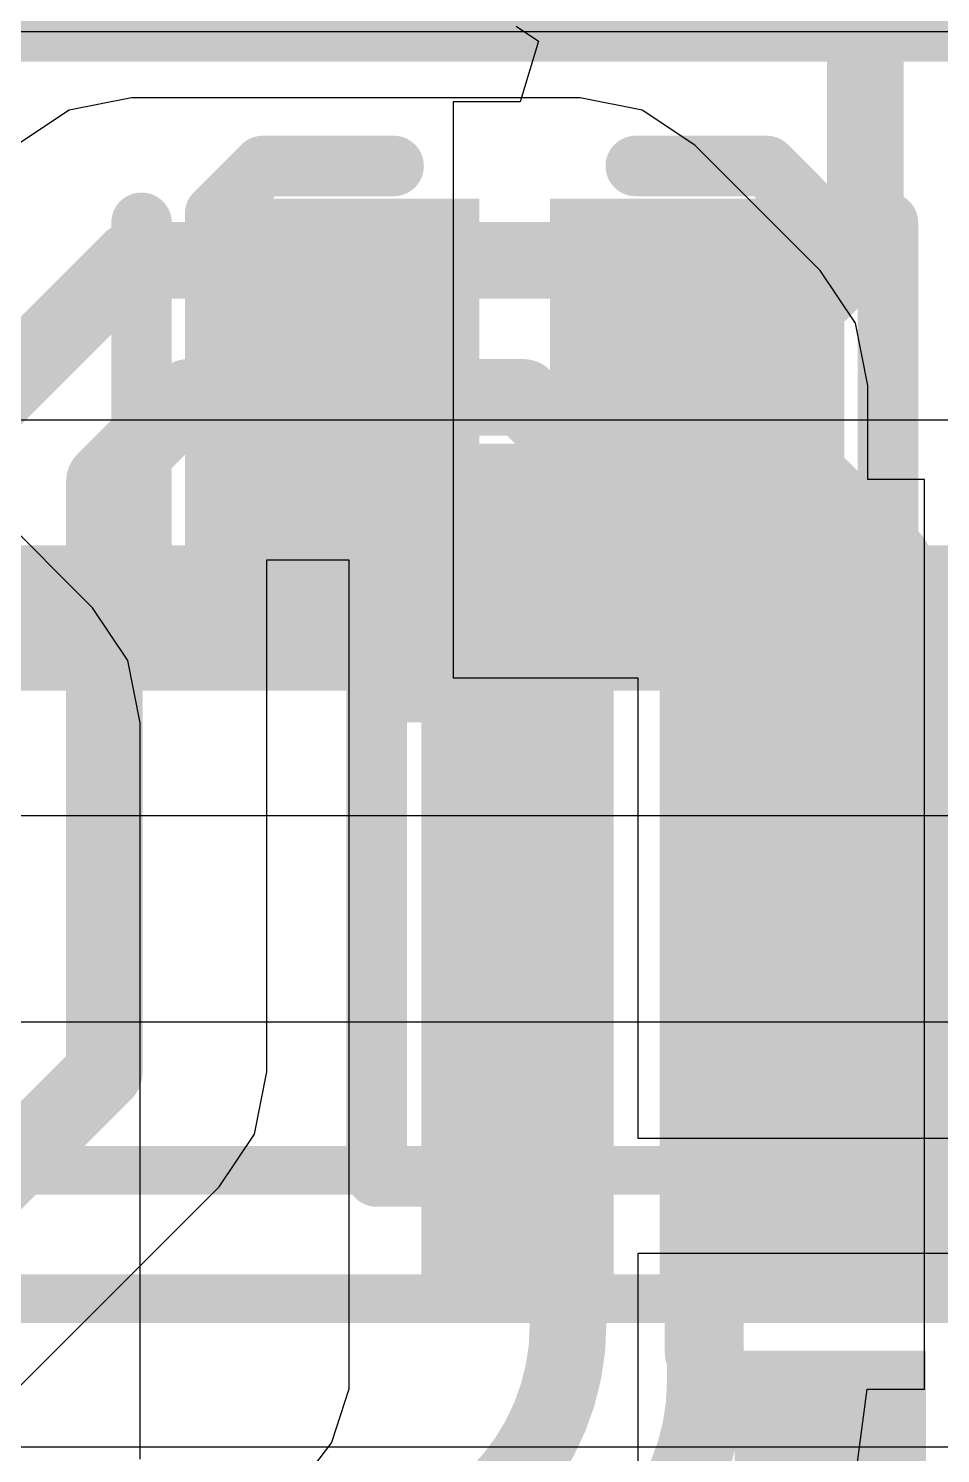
# Model space of a CAD drawing. Header units: inches. Extents: x 0 to 208, y 0 to 213.
# Drawn here: x 2.9101 to 2.9854, y 3.5481 to 3.6658 of the extents above; entities that cross this region are included whole.
import ezdxf

# ---------------------------------------------------------------- set-up
doc = ezdxf.new("R2010")
doc.units = ezdxf.units.IN
doc.header["$MEASUREMENT"] = 0
for name, color, linetype in [('Bottom Layer', 5, 'Continuous'), ('Bottom Overlay', 54, 'Continuous'), ('Bottom Paste', 16, 'Continuous'), ('Bottom Solder', 6, 'Continuous'), ('L3_SIG1', 76, 'Continuous'), ('L5_GND2', 156, 'Continuous'), ('L6_SIG2', 130, 'Continuous'), ('Top Layer', 1, 'Continuous'), ('Top Overlay', 2, 'Continuous'), ('Top Paste', 8, 'Continuous'), ('Top Solder', 216, 'Continuous')]:
    doc.layers.add(name, color=color, linetype=linetype)

# ---------------------------------------------------------------- blocks, each defined once
blk = doc.blocks.new('DFN2510_10L__B_59')
at = {"layer": 'Bottom Layer'}
for points in [[(-0.01181, 0.08268), (0.01181, 0.08268), (0.01181, 0.0748), (-0.01181, 0.0748)], [(0.01968, 0.08268), (0.04331, 0.08268), (0.04331, 0.0748), (0.01968, 0.0748)], [(-0.01181, 0.06299), (0.01181, 0.06299), (0.01181, 0.05512), (-0.01181, 0.05512)], [(0.01968, 0.06299), (0.04331, 0.06299), (0.04331, 0.05512), (0.01968, 0.05512)], [(-0.01181, 0.04724), (0.04331, 0.04724), (0.04331, 0.0315), (-0.01181, 0.0315)], [(-0.01181, 0.02362), (0.01181, 0.02362), (0.01181, 0.01575), (-0.01181, 0.01575)], [(0.01968, 0.02362), (0.04331, 0.02362), (0.04331, 0.01575), (0.01968, 0.01575)], [(-0.01181, 0.00394), (0.01181, 0.00394), (0.01181, -0.00394), (-0.01181, -0.00394)], [(0.01968, 0.00394), (0.04331, 0.00394), (0.04331, -0.00394), (0.01968, -0.00394)]]:
    blk.add_hatch(color=5, dxfattribs=at).paths.add_polyline_path(points)
at = {"layer": 'Bottom Paste'}
for points in [[(-0.01181, 0.08268), (0.01181, 0.08268), (0.01181, 0.0748), (-0.01181, 0.0748)], [(0.01968, 0.08268), (0.04331, 0.08268), (0.04331, 0.0748), (0.01968, 0.0748)], [(-0.01181, 0.06299), (0.01181, 0.06299), (0.01181, 0.05512), (-0.01181, 0.05512)], [(0.01968, 0.06299), (0.04331, 0.06299), (0.04331, 0.05512), (0.01968, 0.05512)], [(-0.01181, 0.04724), (0.04331, 0.04724), (0.04331, 0.0315), (-0.01181, 0.0315)], [(-0.01181, 0.02362), (0.01181, 0.02362), (0.01181, 0.01575), (-0.01181, 0.01575)], [(0.01968, 0.02362), (0.04331, 0.02362), (0.04331, 0.01575), (0.01968, 0.01575)], [(-0.01181, 0.00394), (0.01181, 0.00394), (0.01181, -0.00394), (-0.01181, -0.00394)], [(0.01968, 0.00394), (0.04331, 0.00394), (0.04331, -0.00394), (0.01968, -0.00394)]]:
    blk.add_hatch(color=16, dxfattribs=at).paths.add_polyline_path(points)
at = {"layer": 'Bottom Solder'}
for points in [[(-0.01581, 0.08668), (0.01581, 0.08668), (0.01581, 0.0708), (-0.01581, 0.0708)], [(0.01568, 0.08668), (0.04731, 0.08668), (0.04731, 0.0708), (0.01568, 0.0708)], [(-0.01581, 0.06699), (0.01581, 0.06699), (0.01581, 0.05112), (-0.01581, 0.05112)], [(0.01568, 0.06699), (0.04731, 0.06699), (0.04731, 0.05112), (0.01568, 0.05112)], [(-0.01581, 0.05124), (0.04731, 0.05124), (0.04731, 0.0275), (-0.01581, 0.0275)], [(-0.01581, 0.02762), (0.01581, 0.02762), (0.01581, 0.01175), (-0.01581, 0.01175)], [(0.01568, 0.02762), (0.04731, 0.02762), (0.04731, 0.01175), (0.01568, 0.01175)], [(-0.01581, 0.00794), (0.01581, 0.00794), (0.01581, -0.00794), (-0.01581, -0.00794)], [(0.01568, 0.00794), (0.04731, 0.00794), (0.04731, -0.00794), (0.01568, -0.00794)]]:
    blk.add_hatch(color=6, dxfattribs=at).paths.add_polyline_path(points)
at = {"layer": 'Bottom Overlay'}
for points in [[(0.03575, 0.09037, 0.005, 0.005, 0), (-0.00425, 0.09037, 0.005, 0.005, 0)], [(-0.00425, 0.08637, 0.005, 0.005, 0), (-0.00425, 0.09037, 0.005, 0.005, 0)], [(0.03575, 0.08637, 0.005, 0.005, 0), (0.03575, 0.09037, 0.005, 0.005, 0)], [(-0.02225, -0.00563, 0.005, 0.005, 0), (-0.02225, 0.00437, 0.005, 0.005, 0)], [(-0.01725, -0.00063, 0.005, 0.005, 0), (-0.02225, 0.00437, 0.005, 0.005, 0)], [(-0.02225, -0.00563, 0.005, 0.005, 0), (-0.01725, -0.00063, 0.005, 0.005, 0)], [(-0.00425, -0.01163, 0.005, 0.005, 0), (-0.00425, -0.00763, 0.005, 0.005, 0)], [(0.03575, -0.01163, 0.005, 0.005, 0), (0.03575, -0.00763, 0.005, 0.005, 0)], [(0.03575, -0.01163, 0.005, 0.005, 0), (-0.00425, -0.01163, 0.005, 0.005, 0)]]:
    blk.add_lwpolyline(points, format="xyseb", dxfattribs=at)
for points in [[(-0.0055, 0.09037, 0.0025, 0.0025, 1), (-0.003, 0.09037, 0.0025, 0.0025, 1)], [(-0.0055, 0.09037, 0.0025, 0.0025, 1), (-0.003, 0.09037, 0.0025, 0.0025, 1)], [(0.0345, 0.09037, 0.0025, 0.0025, 1), (0.037, 0.09037, 0.0025, 0.0025, 1)], [(0.0345, 0.09037, 0.0025, 0.0025, 1), (0.037, 0.09037, 0.0025, 0.0025, 1)], [(-0.0055, 0.08637, 0.0025, 0.0025, 1), (-0.003, 0.08637, 0.0025, 0.0025, 1)], [(0.0345, 0.08637, 0.0025, 0.0025, 1), (0.037, 0.08637, 0.0025, 0.0025, 1)], [(-0.0235, 0.00437, 0.0025, 0.0025, 1), (-0.021, 0.00437, 0.0025, 0.0025, 1)], [(-0.0235, 0.00437, 0.0025, 0.0025, 1), (-0.021, 0.00437, 0.0025, 0.0025, 1)], [(-0.0185, -0.00063, 0.0025, 0.0025, 1), (-0.016, -0.00063, 0.0025, 0.0025, 1)], [(-0.0185, -0.00063, 0.0025, 0.0025, 1), (-0.016, -0.00063, 0.0025, 0.0025, 1)], [(-0.0235, -0.00563, 0.0025, 0.0025, 1), (-0.021, -0.00563, 0.0025, 0.0025, 1)], [(-0.0235, -0.00563, 0.0025, 0.0025, 1), (-0.021, -0.00563, 0.0025, 0.0025, 1)], [(-0.0055, -0.00763, 0.0025, 0.0025, 1), (-0.003, -0.00763, 0.0025, 0.0025, 1)], [(0.0345, -0.00763, 0.0025, 0.0025, 1), (0.037, -0.00763, 0.0025, 0.0025, 1)], [(-0.0055, -0.01163, 0.0025, 0.0025, 1), (-0.003, -0.01163, 0.0025, 0.0025, 1)], [(-0.0055, -0.01163, 0.0025, 0.0025, 1), (-0.003, -0.01163, 0.0025, 0.0025, 1)], [(0.0345, -0.01163, 0.0025, 0.0025, 1), (0.037, -0.01163, 0.0025, 0.0025, 1)], [(0.0345, -0.01163, 0.0025, 0.0025, 1), (0.037, -0.01163, 0.0025, 0.0025, 1)]]:
    blk.add_lwpolyline(points, format="xyseb", close=True, dxfattribs=at)
blk = doc.blocks.new('DFN1006_2L__B__D____________96')
at = {"layer": 'Top Layer'}
for points in [[(-0.02067, 0.01378), (-0.00492, 0.01378), (-0.00492, -0.01378), (-0.02067, -0.01378)], [(0.00492, 0.01378), (0.02067, 0.01378), (0.02067, -0.01378), (0.00492, -0.01378)]]:
    blk.add_hatch(color=1, dxfattribs=at).paths.add_polyline_path(points)
at = {"layer": 'Top Paste'}
for points in [[(-0.02067, 0.01378), (-0.00492, 0.01378), (-0.00492, -0.01378), (-0.02067, -0.01378)], [(0.00492, 0.01378), (0.02067, 0.01378), (0.02067, -0.01378), (0.00492, -0.01378)]]:
    blk.add_hatch(color=8, dxfattribs=at).paths.add_polyline_path(points)
at = {"layer": 'Top Solder'}
for points in [[(-0.02267, 0.01578), (-0.00292, 0.01578), (-0.00292, -0.01578), (-0.02267, -0.01578)], [(0.00292, 0.01578), (0.02267, 0.01578), (0.02267, -0.01578), (0.00292, -0.01578)]]:
    blk.add_hatch(color=216, dxfattribs=at).paths.add_polyline_path(points)
at = {"layer": 'Top Overlay'}
for points in [[(-0.02474, 0.01453, 0.005, 0.005, 0), (-0.0208, 0.01847, 0.005, 0.005, 0)], [(-0.0208, 0.01847, 0.005, 0.005, 0), (-0.01962, 0.01847, 0.005, 0.005, 0)], [(-0.01962, 0.01847, 0.005, 0.005, 0), (-0.01, 0.01847, 0.005, 0.005, 0)], [(0.01, 0.01847, 0.005, 0.005, 0), (0.01962, 0.01847, 0.005, 0.005, 0)], [(0.01962, 0.01847, 0.005, 0.005, 0), (0.0208, 0.01847, 0.005, 0.005, 0)], [(0.0208, 0.01847, 0.005, 0.005, 0), (0.02474, 0.01453, 0.005, 0.005, 0)], [(-0.02474, -0.01453, 0.005, 0.005, 0), (-0.02474, 0.01453, 0.005, 0.005, 0)], [(0.02474, -0.01453, 0.005, 0.005, 0), (0.02474, 0.01453, 0.005, 0.005, 0)], [(-0.03082, -0.01614, 0.005, 0.005, 0), (-0.03082, 0.01378, 0.005, 0.005, 0)], [(0.03083, -0.01614, 0.005, 0.005, 0), (0.03083, 0.01378, 0.005, 0.005, 0)], [(-0.02474, -0.01453, 0.005, 0.005, 0), (-0.0208, -0.01847, 0.005, 0.005, 0)], [(0.0208, -0.01847, 0.005, 0.005, 0), (0.02474, -0.01453, 0.005, 0.005, 0)], [(-0.0208, -0.01847, 0.005, 0.005, 0), (-0.01, -0.01847, 0.005, 0.005, 0)], [(0.01, -0.01847, 0.005, 0.005, 0), (0.0208, -0.01847, 0.005, 0.005, 0)]]:
    blk.add_lwpolyline(points, format="xyseb", dxfattribs=at)
for points in [[(-0.02205, 0.01847, 0.0025, 0.0025, 1), (-0.01955, 0.01847, 0.0025, 0.0025, 1)], [(-0.02205, 0.01847, 0.0025, 0.0025, 1), (-0.01955, 0.01847, 0.0025, 0.0025, 1)], [(-0.02087, 0.01847, 0.0025, 0.0025, 1), (-0.01837, 0.01847, 0.0025, 0.0025, 1)], [(-0.02087, 0.01847, 0.0025, 0.0025, 1), (-0.01837, 0.01847, 0.0025, 0.0025, 1)], [(-0.01125, 0.01847, 0.0025, 0.0025, 1), (-0.00875, 0.01847, 0.0025, 0.0025, 1)], [(0.00875, 0.01847, 0.0025, 0.0025, 1), (0.01125, 0.01847, 0.0025, 0.0025, 1)], [(0.01837, 0.01847, 0.0025, 0.0025, 1), (0.02087, 0.01847, 0.0025, 0.0025, 1)], [(0.01837, 0.01847, 0.0025, 0.0025, 1), (0.02087, 0.01847, 0.0025, 0.0025, 1)], [(0.01955, 0.01847, 0.0025, 0.0025, 1), (0.02205, 0.01847, 0.0025, 0.0025, 1)], [(0.01955, 0.01847, 0.0025, 0.0025, 1), (0.02205, 0.01847, 0.0025, 0.0025, 1)], [(-0.02599, 0.01453, 0.0025, 0.0025, 1), (-0.02349, 0.01453, 0.0025, 0.0025, 1)], [(-0.02599, 0.01453, 0.0025, 0.0025, 1), (-0.02349, 0.01453, 0.0025, 0.0025, 1)], [(0.02349, 0.01453, 0.0025, 0.0025, 1), (0.02599, 0.01453, 0.0025, 0.0025, 1)], [(0.02349, 0.01453, 0.0025, 0.0025, 1), (0.02599, 0.01453, 0.0025, 0.0025, 1)], [(-0.03207, 0.01378, 0.0025, 0.0025, 1), (-0.02957, 0.01378, 0.0025, 0.0025, 1)], [(0.02958, 0.01378, 0.0025, 0.0025, 1), (0.03208, 0.01378, 0.0025, 0.0025, 1)], [(-0.02599, -0.01453, 0.0025, 0.0025, 1), (-0.02349, -0.01453, 0.0025, 0.0025, 1)], [(-0.02599, -0.01453, 0.0025, 0.0025, 1), (-0.02349, -0.01453, 0.0025, 0.0025, 1)], [(0.02349, -0.01453, 0.0025, 0.0025, 1), (0.02599, -0.01453, 0.0025, 0.0025, 1)], [(0.02349, -0.01453, 0.0025, 0.0025, 1), (0.02599, -0.01453, 0.0025, 0.0025, 1)], [(-0.03207, -0.01614, 0.0025, 0.0025, 1), (-0.02957, -0.01614, 0.0025, 0.0025, 1)], [(0.02958, -0.01614, 0.0025, 0.0025, 1), (0.03208, -0.01614, 0.0025, 0.0025, 1)], [(-0.02205, -0.01847, 0.0025, 0.0025, 1), (-0.01955, -0.01847, 0.0025, 0.0025, 1)], [(-0.02205, -0.01847, 0.0025, 0.0025, 1), (-0.01955, -0.01847, 0.0025, 0.0025, 1)], [(-0.01125, -0.01847, 0.0025, 0.0025, 1), (-0.00875, -0.01847, 0.0025, 0.0025, 1)], [(0.00875, -0.01847, 0.0025, 0.0025, 1), (0.01125, -0.01847, 0.0025, 0.0025, 1)], [(0.01955, -0.01847, 0.0025, 0.0025, 1), (0.02205, -0.01847, 0.0025, 0.0025, 1)], [(0.01955, -0.01847, 0.0025, 0.0025, 1), (0.02205, -0.01847, 0.0025, 0.0025, 1)]]:
    blk.add_lwpolyline(points, format="xyseb", close=True, dxfattribs=at)
blk = doc.blocks.new('MCZ1210CH900L2_398')
at = {"layer": 'Top Layer'}
for points in [[(-0.03445, 0.01673), (-0.01476, 0.01673), (-0.01476, 0.00492), (-0.03445, 0.00492)], [(0.01476, 0.01673), (0.03445, 0.01673), (0.03445, 0.00492), (0.01476, 0.00492)], [(-0.03445, -0.00492), (-0.01476, -0.00492), (-0.01476, -0.01673), (-0.03445, -0.01673)], [(0.01476, -0.00492), (0.03445, -0.00492), (0.03445, -0.01673), (0.01476, -0.01673)]]:
    blk.add_hatch(color=1, dxfattribs=at).paths.add_polyline_path(points)
at = {"layer": 'Top Paste'}
for points in [[(-0.03445, 0.01673), (-0.01476, 0.01673), (-0.01476, 0.00492), (-0.03445, 0.00492)], [(0.01476, 0.01673), (0.03445, 0.01673), (0.03445, 0.00492), (0.01476, 0.00492)], [(-0.03445, -0.00492), (-0.01476, -0.00492), (-0.01476, -0.01673), (-0.03445, -0.01673)], [(0.01476, -0.00492), (0.03445, -0.00492), (0.03445, -0.01673), (0.01476, -0.01673)]]:
    blk.add_hatch(color=8, dxfattribs=at).paths.add_polyline_path(points)
at = {"layer": 'Top Solder'}
for points in [[(-0.03645, 0.01873), (-0.01276, 0.01873), (-0.01276, 0.00292), (-0.03645, 0.00292)], [(0.01276, 0.01873), (0.03645, 0.01873), (0.03645, 0.00292), (0.01276, 0.00292)], [(-0.03645, -0.00292), (-0.01276, -0.00292), (-0.01276, -0.01873), (-0.03645, -0.01873)], [(0.01276, -0.00292), (0.03645, -0.00292), (0.03645, -0.01873), (0.01276, -0.01873)]]:
    blk.add_hatch(color=216, dxfattribs=at).paths.add_polyline_path(points)
at = {"layer": 'Top Overlay'}
for points in [[(-0.013, 0.022, 0.005, 0.005, 0), (0.012, 0.022, 0.005, 0.005, 0)], [(-0.013, -0.022, 0.005, 0.005, 0), (0.012, -0.022, 0.005, 0.005, 0)]]:
    blk.add_lwpolyline(points, format="xyseb", dxfattribs=at)
for points in [[(-0.01425, 0.022, 0.0025, 0.0025, 1), (-0.01175, 0.022, 0.0025, 0.0025, 1)], [(0.01075, 0.022, 0.0025, 0.0025, 1), (0.01325, 0.022, 0.0025, 0.0025, 1)], [(-0.03945, 0.011, 0.0063, 0.0063, 1), (-0.04255, 0.011, 0.0063, 0.0063, 1)], [(-0.04413, 0.011, 0.00315, 0.00315, 1), (-0.04098, 0.011, 0.00315, 0.00315, 1)], [(-0.04102, 0.011, 0.00315, 0.00315, 1), (-0.03787, 0.011, 0.00315, 0.00315, 1)], [(-0.01425, -0.022, 0.0025, 0.0025, 1), (-0.01175, -0.022, 0.0025, 0.0025, 1)], [(0.01075, -0.022, 0.0025, 0.0025, 1), (0.01325, -0.022, 0.0025, 0.0025, 1)]]:
    blk.add_lwpolyline(points, format="xyseb", close=True, dxfattribs=at)
blk = doc.blocks.new('UEA1112C_8HS6_4F_527')
at = {"layer": 'Top Overlay'}
blk.add_lwpolyline([(0.26772, 0.17756, 0.005, 0.005, 0), (-0.26772, 0.17756, 0.005, 0.005, 0)], format="xyseb", dxfattribs=at)

msp = doc.modelspace()

# ---------------------------------------------------------------- linework, layer by layer
at = {"layer": 'Bottom Layer'}
for p, q in [((2.91861, 3.66008), (2.91348, 3.65906)), ((2.95567, 3.66008), (2.91861, 3.66008)), ((2.91861, 3.66008), (2.91861, 3.66008)), ((2.9608, 3.65906), (2.95567, 3.66008)), ((2.95567, 3.66008), (2.95567, 3.66008)), ((2.91348, 3.65906), (2.90912, 3.65615)), ((2.96516, 3.65615), (2.9608, 3.65906)), ((2.9755, 3.6458), (2.96516, 3.65615)), ((2.97841, 3.64145), (2.9755, 3.6458)), ((2.9755, 3.6458), (2.9755, 3.6458)), ((2.97943, 3.63631), (2.97841, 3.64145)), ((2.97943, 3.62856), (2.97943, 3.63631)), ((2.97943, 3.63631), (2.97943, 3.63631)), ((2.98413, 3.62856), (2.97943, 3.62856)), ((2.98413, 3.58494), (2.98413, 3.62856)), ((2.9298, 3.57963), (2.9298, 3.62191)), ((2.9298, 3.62191), (2.93657, 3.62191)), ((2.93657, 3.62191), (2.93657, 3.58494)), ((2.93657, 3.58494), (2.93657, 3.55344)), ((2.98413, 3.55344), (2.98413, 3.58494)), ((2.92878, 3.57449), (2.9298, 3.57963)), ((2.9298, 3.57963), (2.9298, 3.57963)), ((2.92587, 3.57014), (2.92878, 3.57449)), ((2.90902, 3.55329), (2.92587, 3.57014)), ((2.92587, 3.57014), (2.92587, 3.57014)), ((2.93657, 3.55344), (2.93515, 3.54903)), ((2.93657, 3.55344), (2.93657, 3.55344)), ((2.97833, 3.54544), (2.97938, 3.55344)), ((2.97938, 3.55344), (2.98413, 3.55344)), ((2.93515, 3.54903), (2.93356, 3.54696))]:
    msp.add_line(p, q, dxfattribs=at)
for points in [[(2.90505, 3.63309, 0.00633, 0.00633, 0), (2.91861, 3.64666, 0.00633, 0.00633, 0)], [(2.91861, 3.64666, 0.00633, 0.00633, 0), (2.95567, 3.64666, 0.00633, 0.00633, 0)], [(2.95567, 3.64666, 0.00633, 0.00633, 0), (2.96601, 3.63631, 0.00633, 0.00633, 0)], [(2.96601, 3.61093, 0.00633, 0.00633, 0), (2.96601, 3.63631, 0.00633, 0.00633, 0)], [(2.91638, 3.6284, 0.00633, 0.00633, 0), (2.92331, 3.63533, 0.00633, 0.00633, 0)], [(2.92331, 3.63533, 0.00633, 0.00633, 0), (2.95097, 3.63533, 0.00633, 0.00633, 0)], [(2.95097, 3.63533, 0.00633, 0.00633, 0), (2.95468, 3.63162, 0.00633, 0.00633, 0)], [(2.95468, 3.61093, 0.00633, 0.00633, 0), (2.95468, 3.63162, 0.00633, 0.00633, 0)], [(2.91638, 3.57963, 0.00633, 0.00633, 0), (2.91638, 3.6284, 0.00633, 0.00633, 0)], [(2.9505, 3.60675, 0.00633, 0.00633, 0), (2.95468, 3.61093, 0.00633, 0.00633, 0)], [(2.96601, 3.61093, 0.00633, 0.00633, 0), (2.97019, 3.60675, 0.00633, 0.00633, 0)], [(2.9505, 3.59887, 0.00633, 0.00633, 0), (2.9505, 3.60675, 0.00633, 0.00633, 0)], [(2.97019, 3.59887, 0.00633, 0.00633, 0), (2.97019, 3.60675, 0.00633, 0.00633, 0)], [(2.9505, 3.59887, 0.00633, 0.00633, 0), (2.95282, 3.59656, 0.00633, 0.00633, 0)], [(2.96787, 3.59656, 0.00633, 0.00633, 0), (2.97019, 3.59887, 0.00633, 0.00633, 0)], [(2.95282, 3.59656, 0.00633, 0.00633, 0), (2.95468, 3.59656, 0.00633, 0.00633, 0)], [(2.95468, 3.58544, 0.00633, 0.00633, 0), (2.95468, 3.59656, 0.00633, 0.00633, 0)], [(2.96601, 3.59656, 0.00633, 0.00633, 0), (2.96787, 3.59656, 0.00633, 0.00633, 0)], [(2.96601, 3.58544, 0.00633, 0.00633, 0), (2.96601, 3.59656, 0.00633, 0.00633, 0)], [(2.95097, 3.5836, 0.00633, 0.00633, 0), (2.95282, 3.58544, 0.00633, 0.00633, 0)], [(2.95282, 3.58544, 0.00633, 0.00633, 0), (2.95468, 3.58544, 0.00633, 0.00633, 0)], [(2.96601, 3.58544, 0.00633, 0.00633, 0), (2.96787, 3.58544, 0.00633, 0.00633, 0)], [(2.96787, 3.58544, 0.00633, 0.00633, 0), (2.96972, 3.5836, 0.00633, 0.00633, 0)], [(2.95097, 3.57525, 0.00633, 0.00633, 0), (2.95097, 3.5836, 0.00633, 0.00633, 0)], [(2.96972, 3.57525, 0.00633, 0.00633, 0), (2.96972, 3.5836, 0.00633, 0.00633, 0)], [(2.89953, 3.56278, 0.00633, 0.00633, 0), (2.91638, 3.57963, 0.00633, 0.00633, 0)], [(2.9505, 3.57033, 0.00633, 0.00633, 0), (2.9505, 3.57525, 0.00633, 0.00633, 0)], [(2.9505, 3.57525, 0.00633, 0.00633, 0), (2.95097, 3.57525, 0.00633, 0.00633, 0)], [(2.96972, 3.57525, 0.00633, 0.00633, 0), (2.97019, 3.57525, 0.00633, 0.00633, 0)], [(2.97019, 3.57033, 0.00633, 0.00633, 0), (2.97019, 3.57525, 0.00633, 0.00633, 0)], [(2.95259, 3.56529, 0.00633, 0.00633, -0.198909), (2.9505, 3.57033, 0.00633, 0.00633, 0)], [(2.95259, 3.56529, 0.00633, 0.00633, -0.198901), (2.9505, 3.57033, 0.00633, 0.00633, 0)], [(2.97019, 3.57033, 0.00633, 0.00633, -0.198912), (2.9681, 3.56529, 0.00633, 0.00633, 0)], [(2.95259, 3.56529, 0.00633, 0.00633, -0.198912), (2.95468, 3.56025, 0.00633, 0.00633, 0)], [(2.96601, 3.56025, 0.00633, 0.00633, -0.198894), (2.9681, 3.56529, 0.00633, 0.00633, 0)], [(2.96601, 3.56025, 0.00633, 0.00633, -0.198869), (2.9681, 3.56529, 0.00633, 0.00633, 0)], [(2.95468, 3.55876, 0.00633, 0.00633, 0), (2.95468, 3.56025, 0.00633, 0.00633, 0)], [(2.96601, 3.55406, 0.00633, 0.00633, 0), (2.96601, 3.56025, 0.00633, 0.00633, 0)], [(2.95468, 3.55876, 0.00633, 0.00633, -0.198912), (2.94886, 3.5447, 0.00633, 0.00633, 0)], [(2.96601, 3.55406, 0.00633, 0.00633, -0.198904), (2.96019, 3.54001, 0.00633, 0.00633, 0)]]:
    msp.add_lwpolyline(points, format="xyseb", dxfattribs=at)
for points in [[(2.91703, 3.64666, 0.00316, 0.00316, 1), (2.9202, 3.64666, 0.00316, 0.00316, 1)], [(2.91703, 3.64666, 0.00316, 0.00316, 1), (2.9202, 3.64666, 0.00316, 0.00316, 1)], [(2.95408, 3.64666, 0.00316, 0.00316, 1), (2.95725, 3.64666, 0.00316, 0.00316, 1)], [(2.95408, 3.64666, 0.00316, 0.00316, 1), (2.95725, 3.64666, 0.00316, 0.00316, 1)], [(2.96443, 3.63631, 0.00316, 0.00316, 1), (2.96759, 3.63631, 0.00316, 0.00316, 1)], [(2.96443, 3.63631, 0.00316, 0.00316, 1), (2.96759, 3.63631, 0.00316, 0.00316, 1)], [(2.92172, 3.63533, 0.00316, 0.00316, 1), (2.92489, 3.63533, 0.00316, 0.00316, 1)], [(2.92172, 3.63533, 0.00316, 0.00316, 1), (2.92489, 3.63533, 0.00316, 0.00316, 1)], [(2.94939, 3.63533, 0.00316, 0.00316, 1), (2.95256, 3.63533, 0.00316, 0.00316, 1)], [(2.94939, 3.63533, 0.00316, 0.00316, 1), (2.95256, 3.63533, 0.00316, 0.00316, 1)], [(2.9531, 3.63162, 0.00316, 0.00316, 1), (2.95626, 3.63162, 0.00316, 0.00316, 1)], [(2.9531, 3.63162, 0.00316, 0.00316, 1), (2.95626, 3.63162, 0.00316, 0.00316, 1)], [(2.9148, 3.6284, 0.00316, 0.00316, 1), (2.91796, 3.6284, 0.00316, 0.00316, 1)], [(2.9148, 3.6284, 0.00316, 0.00316, 1), (2.91796, 3.6284, 0.00316, 0.00316, 1)], [(2.9531, 3.61093, 0.00316, 0.00316, 1), (2.95626, 3.61093, 0.00316, 0.00316, 1)], [(2.9531, 3.61093, 0.00316, 0.00316, 1), (2.95626, 3.61093, 0.00316, 0.00316, 1)], [(2.96443, 3.61093, 0.00316, 0.00316, 1), (2.96759, 3.61093, 0.00316, 0.00316, 1)], [(2.96443, 3.61093, 0.00316, 0.00316, 1), (2.96759, 3.61093, 0.00316, 0.00316, 1)], [(2.94892, 3.60675, 0.00316, 0.00316, 1), (2.95209, 3.60675, 0.00316, 0.00316, 1)], [(2.94892, 3.60675, 0.00316, 0.00316, 1), (2.95209, 3.60675, 0.00316, 0.00316, 1)], [(2.96861, 3.60675, 0.00316, 0.00316, 1), (2.97177, 3.60675, 0.00316, 0.00316, 1)], [(2.96861, 3.60675, 0.00316, 0.00316, 1), (2.97177, 3.60675, 0.00316, 0.00316, 1)], [(2.94892, 3.59887, 0.00316, 0.00316, 1), (2.95209, 3.59887, 0.00316, 0.00316, 1)], [(2.94892, 3.59887, 0.00316, 0.00316, 1), (2.95209, 3.59887, 0.00316, 0.00316, 1)], [(2.96861, 3.59887, 0.00316, 0.00316, 1), (2.97177, 3.59887, 0.00316, 0.00316, 1)], [(2.96861, 3.59887, 0.00316, 0.00316, 1), (2.97177, 3.59887, 0.00316, 0.00316, 1)], [(2.95124, 3.59656, 0.00316, 0.00316, 1), (2.9544, 3.59656, 0.00316, 0.00316, 1)], [(2.95124, 3.59656, 0.00316, 0.00316, 1), (2.9544, 3.59656, 0.00316, 0.00316, 1)], [(2.9531, 3.59656, 0.00316, 0.00316, 1), (2.95626, 3.59656, 0.00316, 0.00316, 1)], [(2.9531, 3.59656, 0.00316, 0.00316, 1), (2.95626, 3.59656, 0.00316, 0.00316, 1)], [(2.96443, 3.59656, 0.00316, 0.00316, 1), (2.96759, 3.59656, 0.00316, 0.00316, 1)], [(2.96443, 3.59656, 0.00316, 0.00316, 1), (2.96759, 3.59656, 0.00316, 0.00316, 1)], [(2.96629, 3.59656, 0.00316, 0.00316, 1), (2.96946, 3.59656, 0.00316, 0.00316, 1)], [(2.96629, 3.59656, 0.00316, 0.00316, 1), (2.96946, 3.59656, 0.00316, 0.00316, 1)], [(2.95124, 3.58544, 0.00316, 0.00316, 1), (2.9544, 3.58544, 0.00316, 0.00316, 1)], [(2.95124, 3.58544, 0.00316, 0.00316, 1), (2.9544, 3.58544, 0.00316, 0.00316, 1)], [(2.9531, 3.58544, 0.00316, 0.00316, 1), (2.95626, 3.58544, 0.00316, 0.00316, 1)], [(2.9531, 3.58544, 0.00316, 0.00316, 1), (2.95626, 3.58544, 0.00316, 0.00316, 1)], [(2.96443, 3.58544, 0.00316, 0.00316, 1), (2.96759, 3.58544, 0.00316, 0.00316, 1)], [(2.96443, 3.58544, 0.00316, 0.00316, 1), (2.96759, 3.58544, 0.00316, 0.00316, 1)], [(2.96629, 3.58544, 0.00316, 0.00316, 1), (2.96946, 3.58544, 0.00316, 0.00316, 1)], [(2.96629, 3.58544, 0.00316, 0.00316, 1), (2.96946, 3.58544, 0.00316, 0.00316, 1)], [(2.94939, 3.5836, 0.00316, 0.00316, 1), (2.95256, 3.5836, 0.00316, 0.00316, 1)], [(2.94939, 3.5836, 0.00316, 0.00316, 1), (2.95256, 3.5836, 0.00316, 0.00316, 1)], [(2.96814, 3.5836, 0.00316, 0.00316, 1), (2.9713, 3.5836, 0.00316, 0.00316, 1)], [(2.96814, 3.5836, 0.00316, 0.00316, 1), (2.9713, 3.5836, 0.00316, 0.00316, 1)], [(2.9148, 3.57963, 0.00316, 0.00316, 1), (2.91796, 3.57963, 0.00316, 0.00316, 1)], [(2.9148, 3.57963, 0.00316, 0.00316, 1), (2.91796, 3.57963, 0.00316, 0.00316, 1)], [(2.94892, 3.57525, 0.00316, 0.00316, 1), (2.95209, 3.57525, 0.00316, 0.00316, 1)], [(2.94892, 3.57525, 0.00316, 0.00316, 1), (2.95209, 3.57525, 0.00316, 0.00316, 1)], [(2.94939, 3.57525, 0.00316, 0.00316, 1), (2.95256, 3.57525, 0.00316, 0.00316, 1)], [(2.94939, 3.57525, 0.00316, 0.00316, 1), (2.95256, 3.57525, 0.00316, 0.00316, 1)], [(2.96814, 3.57525, 0.00316, 0.00316, 1), (2.9713, 3.57525, 0.00316, 0.00316, 1)], [(2.96814, 3.57525, 0.00316, 0.00316, 1), (2.9713, 3.57525, 0.00316, 0.00316, 1)], [(2.96861, 3.57525, 0.00316, 0.00316, 1), (2.97177, 3.57525, 0.00316, 0.00316, 1)], [(2.96861, 3.57525, 0.00316, 0.00316, 1), (2.97177, 3.57525, 0.00316, 0.00316, 1)], [(2.94892, 3.57033, 0.00316, 0.00316, 1), (2.95209, 3.57033, 0.00316, 0.00316, 1)], [(2.94892, 3.57033, 0.00316, 0.00316, 1), (2.95209, 3.57033, 0.00316, 0.00316, 1)], [(2.94892, 3.57033, 0.00316, 0.00316, 1), (2.95209, 3.57033, 0.00316, 0.00316, 1)], [(2.96861, 3.57033, 0.00316, 0.00316, 1), (2.97177, 3.57033, 0.00316, 0.00316, 1)], [(2.96861, 3.57033, 0.00316, 0.00316, 1), (2.97177, 3.57033, 0.00316, 0.00316, 1)], [(2.95101, 3.56529, 0.00316, 0.00316, 1), (2.95418, 3.56529, 0.00316, 0.00316, 1)], [(2.95101, 3.56529, 0.00316, 0.00316, 1), (2.95418, 3.56529, 0.00316, 0.00316, 1)], [(2.95101, 3.56529, 0.00316, 0.00316, 1), (2.95418, 3.56529, 0.00316, 0.00316, 1)], [(2.96652, 3.56529, 0.00316, 0.00316, 1), (2.96968, 3.56529, 0.00316, 0.00316, 1)], [(2.96652, 3.56529, 0.00316, 0.00316, 1), (2.96968, 3.56529, 0.00316, 0.00316, 1)], [(2.96652, 3.56529, 0.00316, 0.00316, 1), (2.96968, 3.56529, 0.00316, 0.00316, 1)], [(2.9531, 3.56025, 0.00316, 0.00316, 1), (2.95626, 3.56025, 0.00316, 0.00316, 1)], [(2.9531, 3.56025, 0.00316, 0.00316, 1), (2.95626, 3.56025, 0.00316, 0.00316, 1)], [(2.96443, 3.56025, 0.00316, 0.00316, 1), (2.96759, 3.56025, 0.00316, 0.00316, 1)], [(2.96443, 3.56025, 0.00316, 0.00316, 1), (2.96759, 3.56025, 0.00316, 0.00316, 1)], [(2.96443, 3.56025, 0.00316, 0.00316, 1), (2.96759, 3.56025, 0.00316, 0.00316, 1)], [(2.9531, 3.55876, 0.00316, 0.00316, 1), (2.95626, 3.55876, 0.00316, 0.00316, 1)], [(2.9531, 3.55876, 0.00316, 0.00316, 1), (2.95626, 3.55876, 0.00316, 0.00316, 1)], [(2.96443, 3.55406, 0.00316, 0.00316, 1), (2.96759, 3.55406, 0.00316, 0.00316, 1)], [(2.96443, 3.55406, 0.00316, 0.00316, 1), (2.96759, 3.55406, 0.00316, 0.00316, 1)]]:
    msp.add_lwpolyline(points, format="xyseb", close=True, dxfattribs=at)
at = {"layer": 'L3_SIG1'}
msp.add_line((2.78173, 3.66555), (3.0463, 3.66555), dxfattribs=at)
at = {"layer": 'L5_GND2'}
for p, q in [((3.35348, 3.58375), (2.75006, 3.58375)), ((2.7091, 3.54868), (3.34402, 3.54868))]:
    msp.add_line(p, q, dxfattribs=at)
for points in [[(2.71349, 3.57151, 0.004, 0.004, 0), (3.35348, 3.57151, 0.004, 0.004, 0)], [(2.7091, 3.56091, 0.004, 0.004, 0), (3.34909, 3.56091, 0.004, 0.004, 0)]]:
    msp.add_lwpolyline(points, format="xyseb", dxfattribs=at)
at = {"layer": 'L6_SIG2'}
for p, q in [((3.1661, 3.63345), (2.80436, 3.63345)), ((2.81112, 3.60082), (3.15934, 3.60082))]:
    msp.add_line(p, q, dxfattribs=at)
msp.add_lwpolyline([(2.80436, 3.61713, 0.012, 0.012, 0), (3.1661, 3.61713, 0.012, 0.012, 0)], format="xyseb", dxfattribs=at)
at = {"layer": 'Top Layer'}
for p, q in [((2.95039, 3.66598), (2.95223, 3.66475)), ((2.95223, 3.66475), (2.95071, 3.65975)), ((2.95071, 3.65975), (2.94519, 3.65975)), ((2.94519, 3.65975), (2.94519, 3.61219)), ((2.91541, 3.61796), (2.87567, 3.6577)), ((2.91832, 3.6136), (2.91541, 3.61796)), ((2.91541, 3.61796), (2.91541, 3.61796)), ((2.91934, 3.60847), (2.91832, 3.6136)), ((2.94519, 3.61219), (2.96044, 3.61219)), ((2.96044, 3.61219), (2.96044, 3.57416)), ((2.91934, 3.54766), (2.91934, 3.60847)), ((2.96044, 3.57416), (3.01391, 3.57416)), ((3.01391, 3.56463), (2.96044, 3.56463)), ((2.96044, 3.56463), (2.96044, 3.53242))]:
    msp.add_line(p, q, dxfattribs=at)
for points in [[(2.97924, 3.64778, 0.00633, 0.00633, 0), (2.97924, 3.67176, 0.00633, 0.00633, 0)], [(2.97553, 3.64407, 0.00633, 0.00633, 0), (2.97924, 3.64778, 0.00633, 0.00633, 0)], [(2.96307, 3.63936, 0.00633, 0.00633, 0), (2.96777, 3.64407, 0.00633, 0.00633, 0)], [(2.96777, 3.64407, 0.00633, 0.00633, 0), (2.97553, 3.64407, 0.00633, 0.00633, 0)], [(2.96307, 3.63597, 0.00633, 0.00633, 0), (2.96307, 3.63936, 0.00633, 0.00633, 0)], [(2.96307, 3.63257, 0.00633, 0.00633, 0), (2.96307, 3.63597, 0.00633, 0.00633, 0)], [(2.96307, 3.63257, 0.00633, 0.00633, 0), (2.96777, 3.62786, 0.00633, 0.00633, 0)], [(2.96777, 3.62786, 0.00633, 0.00633, 0), (2.97553, 3.62786, 0.00633, 0.00633, 0)], [(2.97553, 3.62786, 0.00633, 0.00633, 0), (2.98151, 3.62188, 0.00633, 0.00633, 0)], [(2.98151, 3.6031, 0.00633, 0.00633, 0), (2.98151, 3.62188, 0.00633, 0.00633, 0)], [(2.97635, 3.59794, 0.00633, 0.00633, 0), (2.98151, 3.6031, 0.00633, 0.00633, 0)], [(2.97635, 3.594, 0.00633, 0.00633, 0), (2.97635, 3.59794, 0.00633, 0.00633, 0)]]:
    msp.add_lwpolyline(points, format="xyseb", dxfattribs=at)
for points in [[(2.97765, 3.64778, 0.00316, 0.00316, 1), (2.98082, 3.64778, 0.00316, 0.00316, 1)], [(2.97765, 3.64778, 0.00316, 0.00316, 1), (2.98082, 3.64778, 0.00316, 0.00316, 1)], [(2.96619, 3.64407, 0.00316, 0.00316, 1), (2.96936, 3.64407, 0.00316, 0.00316, 1)], [(2.96619, 3.64407, 0.00316, 0.00316, 1), (2.96936, 3.64407, 0.00316, 0.00316, 1)], [(2.97395, 3.64407, 0.00316, 0.00316, 1), (2.97711, 3.64407, 0.00316, 0.00316, 1)], [(2.97395, 3.64407, 0.00316, 0.00316, 1), (2.97711, 3.64407, 0.00316, 0.00316, 1)], [(2.96148, 3.63936, 0.00316, 0.00316, 1), (2.96465, 3.63936, 0.00316, 0.00316, 1)], [(2.96148, 3.63936, 0.00316, 0.00316, 1), (2.96465, 3.63936, 0.00316, 0.00316, 1)], [(2.96148, 3.63597, 0.00316, 0.00316, 1), (2.96465, 3.63597, 0.00316, 0.00316, 1)], [(2.96148, 3.63597, 0.00316, 0.00316, 1), (2.96465, 3.63597, 0.00316, 0.00316, 1)], [(2.96148, 3.63257, 0.00316, 0.00316, 1), (2.96465, 3.63257, 0.00316, 0.00316, 1)], [(2.96148, 3.63257, 0.00316, 0.00316, 1), (2.96465, 3.63257, 0.00316, 0.00316, 1)], [(2.96619, 3.62786, 0.00316, 0.00316, 1), (2.96936, 3.62786, 0.00316, 0.00316, 1)], [(2.96619, 3.62786, 0.00316, 0.00316, 1), (2.96936, 3.62786, 0.00316, 0.00316, 1)], [(2.97395, 3.62786, 0.00316, 0.00316, 1), (2.97711, 3.62786, 0.00316, 0.00316, 1)], [(2.97395, 3.62786, 0.00316, 0.00316, 1), (2.97711, 3.62786, 0.00316, 0.00316, 1)], [(2.97993, 3.62188, 0.00316, 0.00316, 1), (2.98309, 3.62188, 0.00316, 0.00316, 1)], [(2.97993, 3.62188, 0.00316, 0.00316, 1), (2.98309, 3.62188, 0.00316, 0.00316, 1)], [(2.97993, 3.6031, 0.00316, 0.00316, 1), (2.98309, 3.6031, 0.00316, 0.00316, 1)], [(2.97993, 3.6031, 0.00316, 0.00316, 1), (2.98309, 3.6031, 0.00316, 0.00316, 1)], [(2.97477, 3.59794, 0.00316, 0.00316, 1), (2.97793, 3.59794, 0.00316, 0.00316, 1)], [(2.97477, 3.59794, 0.00316, 0.00316, 1), (2.97793, 3.59794, 0.00316, 0.00316, 1)], [(2.97477, 3.594, 0.00316, 0.00316, 1), (2.97793, 3.594, 0.00316, 0.00316, 1)]]:
    msp.add_lwpolyline(points, format="xyseb", close=True, dxfattribs=at)

# ---------------------------------------------------------------- block references
for name, p, rotation in [('UEA1112C_8HS6_4F_527', (2.98134, 3.84311), 180), ('DFN2510_10L__B_59', (2.9505, 3.60675), 270), ('MCZ1210CH900L2_398', (2.98717, 3.56939), 90)]:
    msp.add_blockref(name, p, dxfattribs=dict(rotation=rotation))
msp.add_blockref('DFN1006_2L__B__D____________96', (2.95027, 3.63597))

doc.saveas('drawing.dxf')
